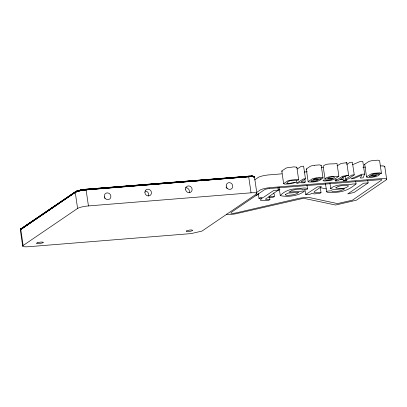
<?xml version="1.0" encoding="UTF-8"?>
<svg xmlns="http://www.w3.org/2000/svg" width="407" height="407" viewBox="0 0 407 407"><rect width="100%" height="100%" fill="white"/><g stroke="black" fill="none" stroke-linecap="round" stroke-linejoin="round"><path stroke-width="0.61" d="M75.32 191.931L77.442 190.817L20.35 229.777L20.726 229.126L75.936 191.509C76.842 191.005 74.883 191.692 75.254 192.409L77.595 208.435L23.123 245.518L20.788 229.487L20.981 229.014M76.226 191.743C77.121 190.598 75.88 191.092 75.671 191.997C76.485 192.313 79.35 189.728 77.132 190.924M80.617 190.028L79.599 190.303L80.718 189.942L80.576 190.522L82.769 190.13L82.713 189.591L83.756 189.438L84.834 189.357L84.997 189.84L248.677 176.623C249.883 175.885 251.74 176.195 253.617 176.699C254.741 176.836 252.086 175.646 251.638 176.053M77.768 190.847C81.726 190.181 78.658 190.39 77.045 191.02M76.903 191.488L77.02 191.056M355.713 181.471L356.064 183.878C350.62 188.69 343.961 191.814 336.691 192.241A13.965 2.473 -8.3 0 1 331.802 192.623L327.462 192.363L326.694 191.626L327.645 191.092L331.924 190.746L332.153 191.382C336.309 191.829 341.046 191.305 344.52 188.807C340.104 188.446 334.93 190.486 330.723 188.665L329.929 183.242M20.548 229.94L20.411 229.507M346.805 164.494L349.883 162.424L352.36 162.205L354.253 174.862C351.892 176.073 344.576 183.603 345.177 176.2M81.649 189.855L82.713 189.601L81.68 189.764L81.659 190.313M281.797 171.006L285.989 168.157A5.352 0.946 -8.3 0 1 287.759 167.653L294.017 166.87L296.835 167.231L298.682 179.884C295.848 181.293 288.98 178.648 286.65 183.43C289.738 184.076 292.547 182.127 295.548 182.26C292.526 183.811 288.965 183.928 285.633 184.101A5.51 0.977 -8.3 0 1 284.208 183.979L283.638 183.659L281.797 171.006L282.361 171.322M283.638 183.659L287.835 180.81A5.352 0.946 -8.3 0 1 289.606 180.306L295.864 179.523L298.682 179.884M20.36 229.924L20.564 229.467M75.885 191.514L20.818 228.948L20.492 229.558L75.249 192.19M20.365 229.67L21.22 228.79L21.037 228.999M306.975 185.216L307.504 188.833L307.143 189.403L302.671 189.845L302.426 189.433L301.099 189.082L296.683 189.321L292.023 190.354L288.995 192.114L304.639 190.98C299.008 195.904 287.795 197.329 280.281 195.609L279.049 187.174M20.726 229.126C21.403 228.917 21.413 228.352 21.006 228.846M314.326 165.288L319.449 164.891L321.179 165.359L323.026 178.012L320.39 178.551L319.963 178.195A3.119 0.555 -8.3 0 0 318.376 178.139L315.038 178.673L312.825 179.843L321.525 179.161C318.249 181.98 312.907 182.229 308.582 181.975A5.449 0.967 -8.3 0 1 308.135 181.639L306.288 168.986L310.404 166.214A5.352 0.946 -8.3 0 1 314.29 165.298M308.135 181.639L312.25 178.866A5.352 0.946 -8.3 0 1 316.137 177.951M364.703 164.27L368.823 161.498A5.352 0.946 -8.3 0 1 372.705 160.582L377.869 160.175L379.594 160.643L381.44 173.296L378.805 173.835L378.378 173.484A3.119 0.555 -8.3 0 0 376.79 173.428L373.458 173.962L371.245 175.132L379.94 174.45C376.668 177.269 371.321 177.518 367.002 177.264A5.449 0.967 -8.3 0 1 366.549 176.928L364.703 164.27A5.449 0.967 -8.3 0 0 364.901 164.514M366.549 176.928L370.665 174.155A5.352 0.946 -8.3 0 1 374.552 173.24L379.711 172.827L381.44 173.296M364.647 174.069L363.1 177.839L360.312 178.037L361.915 175.015L353.698 178.612L350.961 178.831L361.803 174.257L364.647 174.069L362.8 161.416L359.956 161.599L352.579 164.698M304.807 178.999L305.25 182.01C304.299 183.196 302.172 182.789 300.748 182.697C299.17 182.031 295.604 185.404 296.479 180.739M20.462 229.411L20.564 229.884M254.105 177.213L254.197 176.765L253.154 176.307L254.049 176.826M254.151 176.73L254.36 177.579L254.054 176.679M254.289 177.427L254.36 176.918M254.365 177.116L254.054 177.767L254.314 177.477M320.991 165.644L321.179 165.359M320.228 187.067L321.016 192.491L319.978 193.437L314.102 193.92L311.925 193.183L310.241 194.231L305.881 194.643L304.94 189.738M79.645 190.217L78.724 190.445M269.576 197.1L269.927 199.511L268.803 200.325L261.167 200.554L260.465 200.229L260.49 199.7L262.179 198.245L258.959 198.377L258.257 193.559M20.599 229.192L21.327 228.602M20.518 229.395L20.859 229.009M258.959 198.377L260.231 197.644L263.619 197.278L273.59 190.542L278.327 190.1L277.971 187.688M337.108 165.863L341.168 163.426L346.784 162.693L346.113 163.131M343.228 179.136L342.653 179.497L339.367 179.797L337.561 180.866L335.409 181.034L336.731 180.011L334.961 180.062L337.469 179.528L342.608 176.221L348.631 175.351L344.337 176.46L340.048 179.329L343.228 179.136L342.877 176.724M305.642 194.561L317.424 186.879L321.413 186.671L314.275 191.575L313.98 192.282L315.552 192.786L321.016 192.491M273.713 192.989C277.152 200.514 267.684 195.253 265.45 199.237L266.616 199.633L269.927 199.511M76.491 191.168L77.355 190.822M368.126 182.901L354.141 192.43L347.761 193.905L363.492 183.242L368.126 182.901L367.775 180.489M278.327 190.1L268.493 196.851L274.237 196.601M338.863 176.134C335.846 178.714 332.254 180.525 328.251 180.723C327.126 180.581 322.812 181.751 323.021 180.148L325.62 179.904L325.976 180.311A2.941 0.519 -8.3 0 0 327.615 180.337L330.805 179.752L332.616 178.815L326.933 179.146L324.995 178.79L323.148 166.137C326.694 162.795 332.611 164.514 337.016 163.482L338.863 176.134C334.457 177.167 328.541 175.448 324.995 178.79M254.65 179.879L258.303 177.391A8.781 1.557 -8.3 0 1 260.862 176.353A8.873 1.572 -8.3 0 1 265.949 175.254A8.771 1.552 -8.3 0 1 268.238 174.954L282.01 173.83M256.496 192.531L260.149 190.044A8.781 1.557 -8.3 0 1 262.708 189.006A8.873 1.572 -8.3 0 1 267.796 187.907A8.771 1.552 -8.3 0 1 270.085 187.607L381.242 178.632A8.781 1.557 -8.3 0 1 384.834 178.622A8.883 1.572 -8.3 0 1 386.558 179.116A8.791 1.557 -8.3 0 1 386.212 179.884L356.359 200.208L335.577 205.026L304.563 198.489A4.146 0.733 -8.3 0 0 301.195 198.804L235.45 213.863A8.562 1.516 -8.3 0 1 231.725 214.306L227.101 214.28A8.572 1.516 -8.3 0 1 226.521 214.158M296.83 183.15L303.296 178.953L305.464 178.846L301.541 181.532L301.434 181.96L305.25 182.01M345.619 179.217L351.724 175.081L354.253 174.862M21.093 228.724L75.636 191.595M20.782 229.431L75.244 192.297A8.654 1.531 -8.3 0 1 86.091 189.789L248.697 176.73L251.043 192.811A8.664 1.531 -8.3 0 1 256.451 194.007L201.984 231.09L191.127 233.598L28.531 246.713A8.664 1.531 -8.3 0 1 23.123 245.518M296.505 167.699L296.835 167.231M297.141 169.032L301.119 166.356L303.617 166.188L305.464 178.846M75.402 191.794L76.277 191.28M75.259 192.135L76.257 191.534M75.244 192.246L76.928 191.28M20.971 229.426L20.874 229.049M76.272 191.483L77.783 190.807M76.231 191.687L76.913 191.382M76.943 191.229L79.589 190.334M76.918 191.331L79.558 190.451M76.908 191.432L83.806 189.586L248.606 176.389L253.617 176.699M77.946 190.639L78.917 190.359M77.691 191.229L83.842 189.733L82.769 190.13M255.917 195.223L258.384 194.653M277.513 190.232L279.98 189.657M79.563 190.41L82.718 189.708M79.543 190.588L81.639 190.074M79.543 190.746L82.753 190.028M253.887 176.546L252.259 176.109L253.999 176.658M80.657 189.967L81.715 189.754M80.606 190.054L81.665 189.789M251.684 176.043L252.676 176.15M81.644 190.166L83.862 189.825M82.713 189.657L248.57 176.307L252.371 176.541M82.728 189.81L83.842 189.733M82.758 190.079L86.065 189.687L88.446 205.927A8.664 1.531 -8.3 0 0 77.595 208.435M316.173 177.94L321.296 177.544L323.026 178.012M253.749 176.455L254.004 176.847L253.495 176.465M83.832 189.693L248.636 176.475L252.35 176.49M83.852 189.779L250.687 176.516M83.878 189.921L84.997 189.84M86.065 189.687L85.841 189.235L84.834 189.357M84.824 189.341L249.567 176.206M321.454 167.44L323.194 167.297M248.697 176.73L248.468 176.165L85.841 189.235M304.146 172.044L307.305 171.79M362.958 167.302L365.486 167.099M269.617 188.517L380.906 179.635A4.162 0.738 -8.3 0 1 381.939 179.869L352.431 200.188L337.474 203.597L309.686 197.604A8.781 1.557 -8.3 0 0 307.524 197.42A8.842 1.567 -8.3 0 0 298.489 198.463L236.167 212.866C235.124 213.161 228.678 214.143 231.522 212.179L264.601 189.662A4.106 0.728 -8.3 0 1 265.293 189.357A4.151 0.738 -8.3 0 1 267.241 188.853A4.106 0.728 -8.3 0 1 269.592 188.527M88.446 205.927L251.043 192.811M248.428 176.129L249.501 176.119L248.468 176.165M250.59 176.282L249.399 176.053M249.547 176.175L252.284 176.348M251.577 176.511L251.221 176.043L250.371 176.043M250.519 176.17L251.419 176.2M252.228 176.267L250.921 176.028L251.221 176.043M251.292 176.078L252.131 176.165M252.167 176.195L253.551 176.552M252.259 176.307L253.052 176.607M252.309 176.394L253.017 176.506M252.35 176.094L253.215 176.241M252.798 176.226L253.459 176.424M320.192 187.612L326.368 188.945M252.864 176.18L253.765 176.44M356.064 183.878L352.111 184.076L350.045 184.697A8.247 1.46 -8.3 0 0 348.311 184.473C342.46 184.9 335.363 184.417 330.703 188.451L330.723 188.665M253.856 176.485L254.344 176.979L253.597 176.648M253.368 176.297L254.212 176.74M253.953 176.633L254.258 177.381M254.095 176.623L254.497 177.157L254.324 176.928M307.504 188.833L306.761 188.283A9.717 1.72 -8.3 0 0 303.963 187.998L293.035 189.067A10.007 1.77 -8.3 0 0 289.336 189.927C285.999 190.98 282.417 193.03 280.281 195.609M384.803 166.651L386.65 179.304M346.784 162.693L348.631 175.351M325.458 183.481L326.689 191.921M254.538 177.32L256.873 193.35M20.365 230.148L22.7 246.174M254.4 177.747A8.664 1.531 -8.3 0 0 248.708 176.78L86.106 189.901A8.664 1.531 -8.3 0 0 75.254 192.409L20.788 229.487A8.664 1.531 -8.3 0 0 20.513 230.326M75.249 192.353A8.659 1.531 -8.3 0 1 86.101 189.845M248.687 176.674A8.654 1.531 -8.3 0 1 254.375 177.635M20.508 230.214A8.654 1.531 -8.3 0 1 20.777 229.375M104.497 197.787A3.465 3.205 55.8 0 1 104.996 198.494M145.177 191.041A3.465 3.205 55.8 0 1 148.555 195.823M185.419 187.795A3.465 3.205 55.8 0 1 188.599 189.118A3.465 3.205 55.8 0 1 189.204 192.542M226.073 187.22A3.465 3.205 55.8 0 1 227.07 188.629M384.661 166.982A8.791 1.557 -8.3 0 0 384.712 166.458A8.883 1.572 -8.3 0 0 382.987 165.97M380.469 165.929A8.791 1.557 -8.3 0 1 383.012 165.975M306.736 169.322A5.449 0.967 -8.3 0 1 306.288 168.986M327.798 178.225C337.484 179.884 335.577 174.394 327.798 178.225M335.933 187.591L335.933 188.07C340.018 188.446 345.431 189.321 348.484 185.968L348.351 185.74C344.281 185.058 339.514 185.378 335.933 187.591M285.526 194.505L285.368 194.811L286.04 195.228A5.433 0.962 -8.3 0 0 288.395 195.319C291.977 194.999 295.95 194.76 298.819 192.323L287.881 193.132L285.526 194.505M311.034 181.069C312.49 182.265 316.773 181.166 318.284 179.853L312.113 180.352L311.034 181.069M369.449 176.358C370.899 177.569 375.193 176.44 376.699 175.142L370.533 175.641L369.449 176.358M186.274 231.049C187.108 232.366 191.092 231.201 192.781 230.52C191.946 229.202 187.963 230.367 186.274 231.049M343.416 180.428L343.162 180.754L344.017 180.84L346.947 180.143L345.401 179.97L343.416 180.428M37.851 242.648L37.215 242.857A3.704 0.656 -8.3 0 0 36.523 243.427L37.831 243.666A3.358 0.595 -8.3 0 0 40.374 243.422L42.659 242.847A3.704 0.656 -8.3 0 0 43.351 242.277L42.043 242.043A3.358 0.595 -8.3 0 0 39.499 242.282L37.851 242.648M226.206 185.994A3.465 3.205 55.8 0 0 231.318 188.955A3.465 3.205 55.8 0 0 230.942 183.094A3.465 3.205 55.8 0 0 226.206 185.994M185.556 189.275A3.465 3.205 55.8 0 0 190.669 192.236A3.465 3.205 55.8 0 0 190.293 186.375A3.465 3.205 55.8 0 0 185.556 189.275M144.907 192.552A3.465 3.205 55.8 0 0 150.02 195.513A3.465 3.205 55.8 0 0 149.644 189.652A3.465 3.205 55.8 0 0 144.907 192.552M104.319 196.255A3.465 3.205 55.8 0 0 109.432 199.216A3.465 3.205 55.8 0 0 109.056 193.356A3.465 3.205 55.8 0 0 104.319 196.255"/></g></svg>
